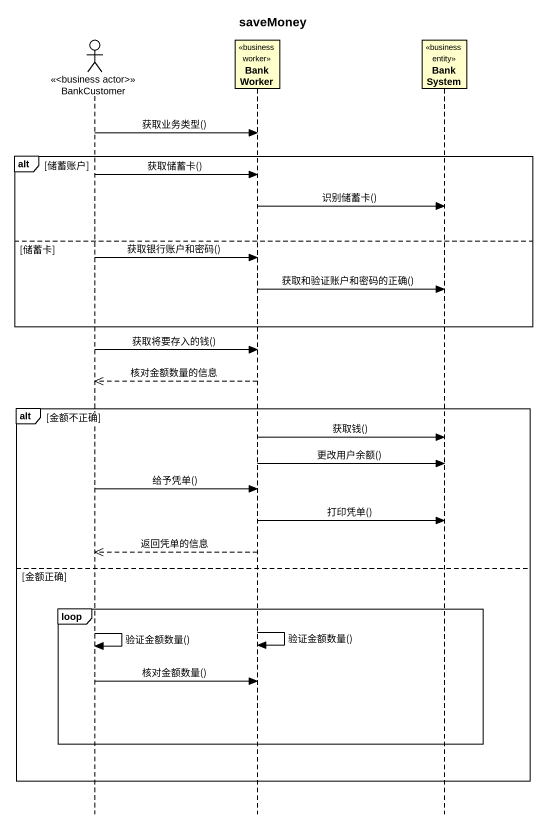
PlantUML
@startuml
title saveMoney
hide footbox
actor BankCustomer <<business actor>>
participant BankWorker <<business worker>>
participant BankSystem <<business entity>>

BankCustomer -> BankWorker : 获取业务类型()
alt 储蓄账户
  BankCustomer -> BankWorker : 获取储蓄卡()
  BankWorker -> BankSystem : 识别储蓄卡()
else 储蓄卡
  BankCustomer -> BankWorker : 获取银行账户和密码()
  BankWorker -> BankSystem : 获取和验证账户和密码的正确()
end
BankCustomer -> BankWorker : 获取将要存入的钱()
BankWorker -->> BankCustomer : 核对金额数量的信息
alt 金额不正确
  BankWorker -> BankSystem : 获取钱()
  BankWorker -> BankSystem : 更改用户余额()
  BankCustomer -> BankWorker : 给予凭单()
  BankWorker -> BankSystem : 打印凭单()
  BankWorker -->> BankCustomer : 返回凭单的信息
else 金额正确
  loop
    BankWorker -> BankWorker : 验证金额数量()
    BankCustomer -> BankCustomer : 验证金额数量()
    BankCustomer -> BankWorker : 核对金额数量()
  end
end
@enduml
